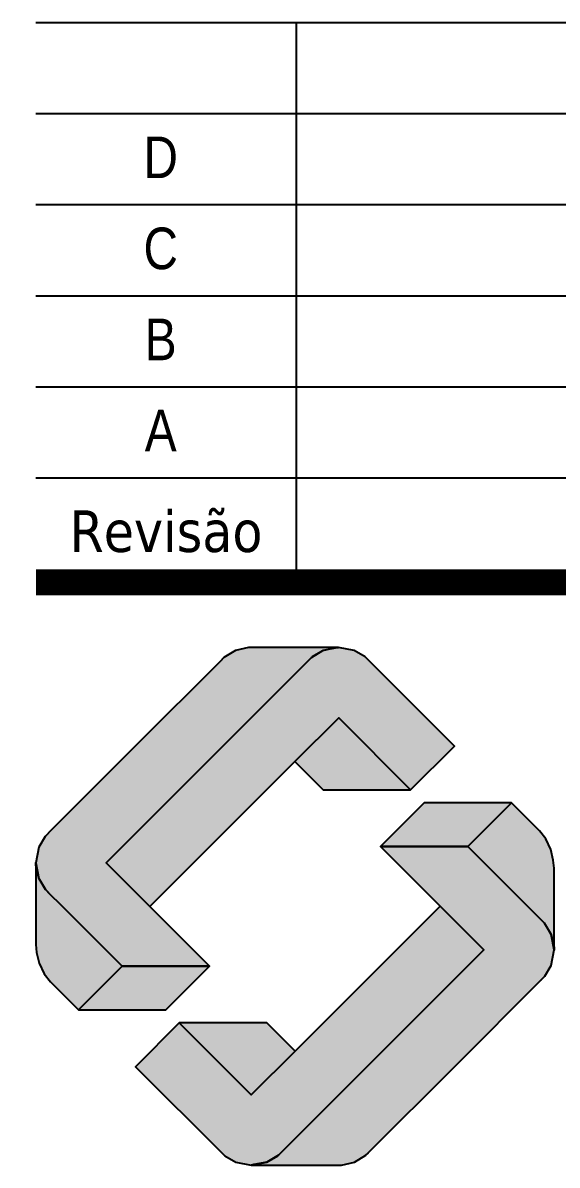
# Paper-space layout 'Layout1' of a CAD drawing. Header units: metres. Extents: x 13.8 to 97.9, y -1.5 to 59.9.
# Drawn here: x 85.644 to 87.697, y 12.27 to 16.662 of the extents above; entities that cross this region are included whole.
import ezdxf
from ezdxf.enums import TextEntityAlignment as Align

# ---------------------------------------------------------------- set-up
doc = ezdxf.new("R2010")
doc.units = ezdxf.units.M
doc.layers.add('LEGENDA JSJ', color=7, linetype='Continuous')
doc.styles.add('ARIAL NARROW', font='ARIALN.TTF')
doc.styles.add('TAHOMA', font='tahoma.ttf')

# ---------------------------------------------------------------- blocks, each defined once
blk = doc.blocks.new('LEGENDA_JSJ_V1')
at = {"layer": 'LEGENDA JSJ', "true_color": 0x4f5d18}
h = blk.add_hatch(color=59, dxfattribs=at)
h.dxf.hatch_style = 1
h.paths.add_polyline_path([(-11.7583, 14.8118), (-11.4796, 15.0905), (-11.2008, 15.3692), (-11.0329, 15.5372), (-10.7564, 15.2606), (-10.5884, 15.4285), (-10.9205, 15.7606), (-10.9315, 15.7715), (-10.9732, 15.7955), (-11.033, 15.8071), (-11.0928, 15.7955), (-11.1345, 15.7715), (-11.1454, 15.7606), (-11.2008, 15.7051), (-11.3689, 15.5372), (-11.6475, 15.2584), (-11.9262, 14.9797)])
h.paths.add_polyline_path([(-12.1961, 14.6767), (-12.1959, 14.6661), (-12.1931, 14.6342), (-12.1834, 14.5933), (-12.1638, 14.5532), (-12.1401, 14.5219), (-12.1309, 14.5126), (-12.0329, 14.4146), (-11.8649, 14.5825), (-11.8778, 14.5954), (-12.0136, 14.7312), (-12.0942, 14.8118), (-12.1483, 14.8659), (-12.1485, 14.8661), (-12.1495, 14.8672), (-12.1495, 14.8673), (-12.1574, 14.8751), (-12.1847, 14.9204), (-12.1962, 14.9706), (-12.1961, 14.9808)])
h.paths.add_polyline_path([(-10.6431, 14.8127), (-10.9218, 14.5339), (-11.2006, 14.2552), (-11.3685, 14.0873), (-11.645, 14.3638), (-11.8129, 14.1959), (-11.4809, 13.8638), (-11.47, 13.8529), (-11.4283, 13.8289), (-11.3685, 13.8173), (-11.3087, 13.8289), (-11.267, 13.8529), (-11.256, 13.8638), (-11.2005, 13.9194), (-11.0326, 14.0873), (-10.7539, 14.3659), (-10.4752, 14.6447)])
h.paths.add_polyline_path([(-10.2053, 14.9477), (-10.2055, 14.9584), (-10.2083, 14.9903), (-10.218, 15.0312), (-10.2377, 15.0713), (-10.2614, 15.1026), (-10.2705, 15.1118), (-10.3685, 15.2098), (-10.5364, 15.0419), (-10.5236, 15.0291), (-10.3878, 14.8931), (-10.3072, 14.8127), (-10.2531, 14.7585), (-10.253, 14.7584), (-10.252, 14.7573), (-10.2519, 14.7572), (-10.244, 14.7493), (-10.2168, 14.7041), (-10.2053, 14.6539), (-10.2054, 14.6436), (-10.2053, 14.6436)])
at = {"layer": 'LEGENDA JSJ', "true_color": 0x79a047}
h = blk.add_hatch(color=75, dxfattribs=at)
h.dxf.hatch_style = 1
h.paths.add_polyline_path([(-10.2519, 14.7572), (-10.252, 14.7573), (-10.253, 14.7584), (-10.2531, 14.7585), (-10.3072, 14.8127), (-10.5236, 15.0291), (-10.5364, 15.0419), (-10.5364, 15.0418), (-10.8723, 15.0418), (-10.6431, 14.8127), (-10.4864, 14.656), (-10.4752, 14.6447), (-10.4864, 14.6334), (-10.7539, 14.366), (-11.0326, 14.0873), (-11.2005, 13.9194), (-11.256, 13.8638), (-11.2638, 13.8562), (-11.3083, 13.8291), (-11.3587, 13.8192), (-11.3678, 13.8173), (-11.3026, 13.8173), (-11.1941, 13.8173), (-11.032, 13.8173), (-11.0219, 13.8174), (-10.9725, 13.8291), (-10.928, 13.8562), (-10.9202, 13.8638), (-10.9202, 13.8639), (-10.9196, 13.8644), (-10.9196, 13.8644), (-10.5859, 14.1981), (-10.2531, 14.5309), (-10.253, 14.5311), (-10.252, 14.5322), (-10.2519, 14.5323), (-10.2409, 14.5432), (-10.217, 14.5849), (-10.2053, 14.6447), (-10.217, 14.7046), (-10.2409, 14.7462)])
h.paths.add_polyline_path([(-11.645, 14.3638), (-11.645, 14.3638), (-11.3685, 14.0873), (-11.2006, 14.2552), (-11.3092, 14.3638)])
h.paths.add_polyline_path([(-12.1495, 14.8673), (-12.1495, 14.8672), (-12.1485, 14.8661), (-12.1483, 14.8659), (-12.0942, 14.8118), (-11.8778, 14.5954), (-11.8649, 14.5825), (-11.5291, 14.5825), (-11.7583, 14.8118), (-11.915, 14.9685), (-11.9262, 14.9797), (-11.915, 14.9909), (-11.6475, 15.2584), (-11.3689, 15.5372), (-11.2008, 15.7051), (-11.1454, 15.7606), (-11.1377, 15.7683), (-11.0931, 15.7954), (-11.0438, 15.8071), (-11.0336, 15.8071), (-11.0989, 15.8071), (-11.2073, 15.8071), (-11.3693, 15.8071), (-11.3795, 15.8071), (-11.4289, 15.7954), (-11.4735, 15.7683), (-11.4812, 15.7606), (-11.4813, 15.7606), (-11.4818, 15.7601), (-11.4818, 15.76), (-11.8154, 15.4263), (-12.1483, 15.0935), (-12.1485, 15.0935), (-12.1495, 15.0923), (-12.1495, 15.0922), (-12.1605, 15.0812), (-12.1844, 15.0396), (-12.1961, 14.9798), (-12.1844, 14.9199), (-12.1605, 14.8782)])
h.paths.add_polyline_path([(-10.7564, 15.2606), (-10.7564, 15.2606), (-11.0329, 15.5372), (-11.2008, 15.3692), (-11.0922, 15.2606)])
at = {"layer": 'LEGENDA JSJ', "true_color": 0xbfd99b}
h = blk.add_hatch(color=9, dxfattribs=at)
h.dxf.hatch_style = 1
h.paths.add_polyline_path([(-10.7044, 15.2098), (-10.8723, 15.0418), (-10.5364, 15.0419), (-10.3685, 15.2098)])
h.paths.add_polyline_path([(-11.6971, 14.4147), (-11.5291, 14.5826), (-11.8649, 14.5825), (-12.0329, 14.4146)])
at = {"layer": 'LEGENDA JSJ', "color": 6}
for p, q in [((-0.8961, 18.2085), (-12.1961, 18.2085)), ((-11.1961, 18.2085), (-11.1961, 16.058)), ((-0.8961, 17.8585), (-12.1961, 17.8585)), ((-0.8961, 17.5085), (-12.1961, 17.5085)), ((-0.8961, 17.1585), (-12.1961, 17.1585)), ((-0.8961, 16.8085), (-12.1961, 16.8085)), ((-0.8961, 16.4585), (-12.1961, 16.4585))]:
    blk.add_line(p, q, dxfattribs=at)
at = {"layer": 'LEGENDA JSJ', "color": 250, "const_width": 0.1}
blk.add_lwpolyline([(-0.8961, 16.058), (-12.1961, 16.058)], dxfattribs=at)
at = {"layer": 'LEGENDA JSJ', "color": 75, "true_color": 0x79a047}
for points in [[(-12.1495, 14.8673), (-12.1495, 14.8672), (-12.1485, 14.8661), (-12.1483, 14.8659), (-12.0942, 14.8118), (-11.8778, 14.5954), (-11.8649, 14.5825), (-11.8649, 14.5825), (-11.5291, 14.5825), (-11.7583, 14.8118), (-11.915, 14.9685), (-11.9262, 14.9797), (-11.915, 14.9909), (-11.6475, 15.2584), (-11.3689, 15.5372), (-11.2008, 15.7051), (-11.1454, 15.7606), (-11.1377, 15.7683), (-11.0931, 15.7954), (-11.0438, 15.8071), (-11.0336, 15.8071), (-11.0336, 15.8071), (-11.0989, 15.8071), (-11.2073, 15.8071), (-11.3693, 15.8071), (-11.3795, 15.8071), (-11.4289, 15.7954), (-11.4735, 15.7683), (-11.4812, 15.7606), (-11.4813, 15.7606), (-11.4818, 15.7601), (-11.4818, 15.76), (-11.8154, 15.4263), (-12.1483, 15.0935), (-12.1485, 15.0935), (-12.1495, 15.0923), (-12.1495, 15.0922), (-12.1605, 15.0812), (-12.1844, 15.0396), (-12.1961, 14.9798), (-12.1844, 14.9199), (-12.1605, 14.8782), (-12.1495, 14.8673)], [(-10.7564, 15.2606), (-10.7564, 15.2606), (-11.0329, 15.5372), (-11.2008, 15.3692), (-11.0922, 15.2606), (-10.7564, 15.2606)], [(-10.2519, 14.7572), (-10.252, 14.7573), (-10.253, 14.7584), (-10.2531, 14.7585), (-10.3072, 14.8127), (-10.5236, 15.0291), (-10.5364, 15.0419), (-10.5364, 15.0418), (-10.8723, 15.0418), (-10.6431, 14.8127), (-10.4864, 14.656), (-10.4752, 14.6447), (-10.4864, 14.6334), (-10.7539, 14.366), (-11.0326, 14.0873), (-11.2005, 13.9194), (-11.256, 13.8638), (-11.2638, 13.8562), (-11.3083, 13.8291), (-11.3587, 13.8192), (-11.3678, 13.8173), (-11.3678, 13.8173), (-11.3026, 13.8173), (-11.1941, 13.8173), (-11.032, 13.8173), (-11.0219, 13.8174), (-10.9725, 13.8291), (-10.928, 13.8562), (-10.9202, 13.8638), (-10.9202, 13.8639), (-10.9196, 13.8644), (-10.9196, 13.8644), (-10.5859, 14.1981), (-10.2531, 14.5309), (-10.253, 14.5311), (-10.252, 14.5322), (-10.2519, 14.5323), (-10.2409, 14.5432), (-10.217, 14.5849), (-10.2053, 14.6447), (-10.217, 14.7046), (-10.2409, 14.7462), (-10.2519, 14.7572)], [(-11.645, 14.3638), (-11.645, 14.3638), (-11.3685, 14.0873), (-11.2006, 14.2552), (-11.3092, 14.3638), (-11.645, 14.3638)]]:
    blk.add_lwpolyline(points, close=True, dxfattribs=at)
at = {"layer": 'LEGENDA JSJ', "color": 59, "true_color": 0x4f5d18}
for points in [[(-11.7583, 14.8118), (-11.4796, 15.0905), (-11.2008, 15.3692), (-11.0329, 15.5372), (-10.7564, 15.2606), (-10.5884, 15.4285), (-10.9205, 15.7606), (-10.9315, 15.7715), (-10.9732, 15.7955), (-11.033, 15.8071), (-11.0928, 15.7955), (-11.1345, 15.7715), (-11.1454, 15.7606), (-11.2008, 15.7051), (-11.3689, 15.5372), (-11.6475, 15.2584), (-11.9262, 14.9797), (-11.7583, 14.8118)], [(-10.2053, 14.9477), (-10.2055, 14.9584), (-10.2083, 14.9903), (-10.218, 15.0312), (-10.2377, 15.0713), (-10.2614, 15.1026), (-10.2705, 15.1118), (-10.3685, 15.2098), (-10.5364, 15.0419), (-10.5236, 15.0291), (-10.3878, 14.8931), (-10.3072, 14.8127), (-10.2531, 14.7585), (-10.253, 14.7584), (-10.252, 14.7573), (-10.2519, 14.7572), (-10.244, 14.7493), (-10.2168, 14.7041), (-10.2053, 14.6539), (-10.2054, 14.6436), (-10.2053, 14.6436), (-10.2053, 14.9477)], [(-12.1961, 14.6767), (-12.1959, 14.6661), (-12.1931, 14.6342), (-12.1834, 14.5933), (-12.1638, 14.5532), (-12.1401, 14.5219), (-12.1309, 14.5126), (-12.0329, 14.4146), (-11.8649, 14.5825), (-11.8778, 14.5954), (-12.0136, 14.7312), (-12.0942, 14.8118), (-12.1483, 14.8659), (-12.1485, 14.8661), (-12.1495, 14.8672), (-12.1495, 14.8673), (-12.1574, 14.8751), (-12.1847, 14.9204), (-12.1962, 14.9706), (-12.1961, 14.9808), (-12.1961, 14.9808), (-12.1961, 14.6767)], [(-10.6431, 14.8127), (-10.9218, 14.5339), (-11.2006, 14.2552), (-11.3685, 14.0873), (-11.645, 14.3638), (-11.8129, 14.1959), (-11.4809, 13.8638), (-11.47, 13.8529), (-11.4283, 13.8289), (-11.3685, 13.8173), (-11.3087, 13.8289), (-11.267, 13.8529), (-11.256, 13.8638), (-11.2005, 13.9194), (-11.0326, 14.0873), (-10.7539, 14.3659), (-10.4752, 14.6447), (-10.6431, 14.8127)]]:
    blk.add_lwpolyline(points, close=True, dxfattribs=at)
at = {"layer": 'LEGENDA JSJ', "color": 9, "true_color": 0xbfd99b}
for points in [[(-10.7044, 15.2098), (-10.8723, 15.0418), (-10.5364, 15.0419), (-10.3685, 15.2098), (-10.7044, 15.2098)], [(-11.6971, 14.4147), (-11.5291, 14.5826), (-11.8649, 14.5825), (-12.0329, 14.4146), (-11.6971, 14.4147)]]:
    blk.add_lwpolyline(points, close=True, dxfattribs=at)
at = {"layer": 'LEGENDA JSJ', "color": 250, "style": 'TAHOMA'}
blk.add_text('Revisão', height=0.16, dxfattribs=at).set_placement((-11.6961, 16.2583), align=Align.MIDDLE)
at = {"layer": 'LEGENDA JSJ', "style": 'ARIAL NARROW'}
for tag, p in [('REV_E', (-11.7165, 17.9616)), ('DESC_E', (-6.8165, 17.9616)), ('DATA_E', (-1.6665, 17.9616)), ('REV_D', (-11.7165, 17.6116)), ('DESC_D', (-6.8165, 17.6116)), ('DATA_D', (-1.6665, 17.6116)), ('REV_C', (-11.7165, 17.2616)), ('DESC_C', (-6.8165, 17.2616)), ('DATA_C', (-1.6665, 17.2616)), ('REV_B', (-11.7165, 16.9116)), ('DESC_B', (-6.8165, 16.9116)), ('DATA_B', (-1.6665, 16.9116)), ('REV_A', (-11.7165, 16.5616)), ('DESC_A', (-6.8165, 16.5616)), ('DATA_A', (-1.6665, 16.5616))]:
    blk.add_attdef(tag, text='', height=0.16, dxfattribs=at).set_placement(p, align=Align.CENTER)
for tag, p in [('CLIENTE', (-12.1935, 12.9133)), ('OBRA', (-12.1611, 11.8887)), ('LOCALIZACAO', (-12.1611, 10.8887)), ('ESPECIALIDADE', (-12.1611, 9.8887)), ('FASE', (-12.1935, 8.9133)), ('TIPO', (-12.1935, 7.7934)), ('ELEMENTO_TITULO', (-12.1935, 7.0617)), ('DATA', (-12.1935, 5.9133)), ('ESCALAS', (-12.1935, 4.9133)), ('PROJETOU', (-12.1935, 3.9133))]:
    blk.add_attdef(tag, p, '', height=0.27, dxfattribs=at)
at = {"layer": 'LEGENDA JSJ', "style": 'ARIAL NARROW', "flags": 1}
for tag, p in [('TITULO', (-3.9438, 7.7518)), ('ELEMENTO', (-5.1596, 7.4895))]:
    blk.add_attdef(tag, p, '', height=0.2, dxfattribs=at)
at = {"layer": 'LEGENDA JSJ', "style": 'ARIAL NARROW'}
for tag, p in [('DES_NUM', (-1.4764, 2.8583)), ('R', (-0.9501, 2.8583))]:
    blk.add_attdef(tag, text='', height=0.45, dxfattribs=at).set_placement(p, align=Align.RIGHT)

psp = doc.layouts.get("Layout1")

# ---------------------------------------------------------------- block references
at = {"layer": 'LEGENDA JSJ'}
ref = psp.add_blockref('LEGENDA_JSJ_V1', (97.8903, -1.5469), dxfattribs=at)
ref.add_attrib('REV_D', 'D', dxfattribs={"height": 0.16, "style": 'ARIAL NARROW'}).set_placement((86.1738, 16.0647), align=Align.CENTER)
ref.add_attrib('REV_C', 'C', dxfattribs={"height": 0.16, "style": 'ARIAL NARROW'}).set_placement((86.1738, 15.7147), align=Align.CENTER)
ref.add_attrib('REV_B', 'B', dxfattribs={"height": 0.16, "style": 'ARIAL NARROW'}).set_placement((86.1738, 15.3647), align=Align.CENTER)
ref.add_attrib('REV_A', 'A', dxfattribs={"height": 0.16, "style": 'ARIAL NARROW'}).set_placement((86.1738, 15.0147), align=Align.CENTER)

doc.saveas('drawing.dxf')
